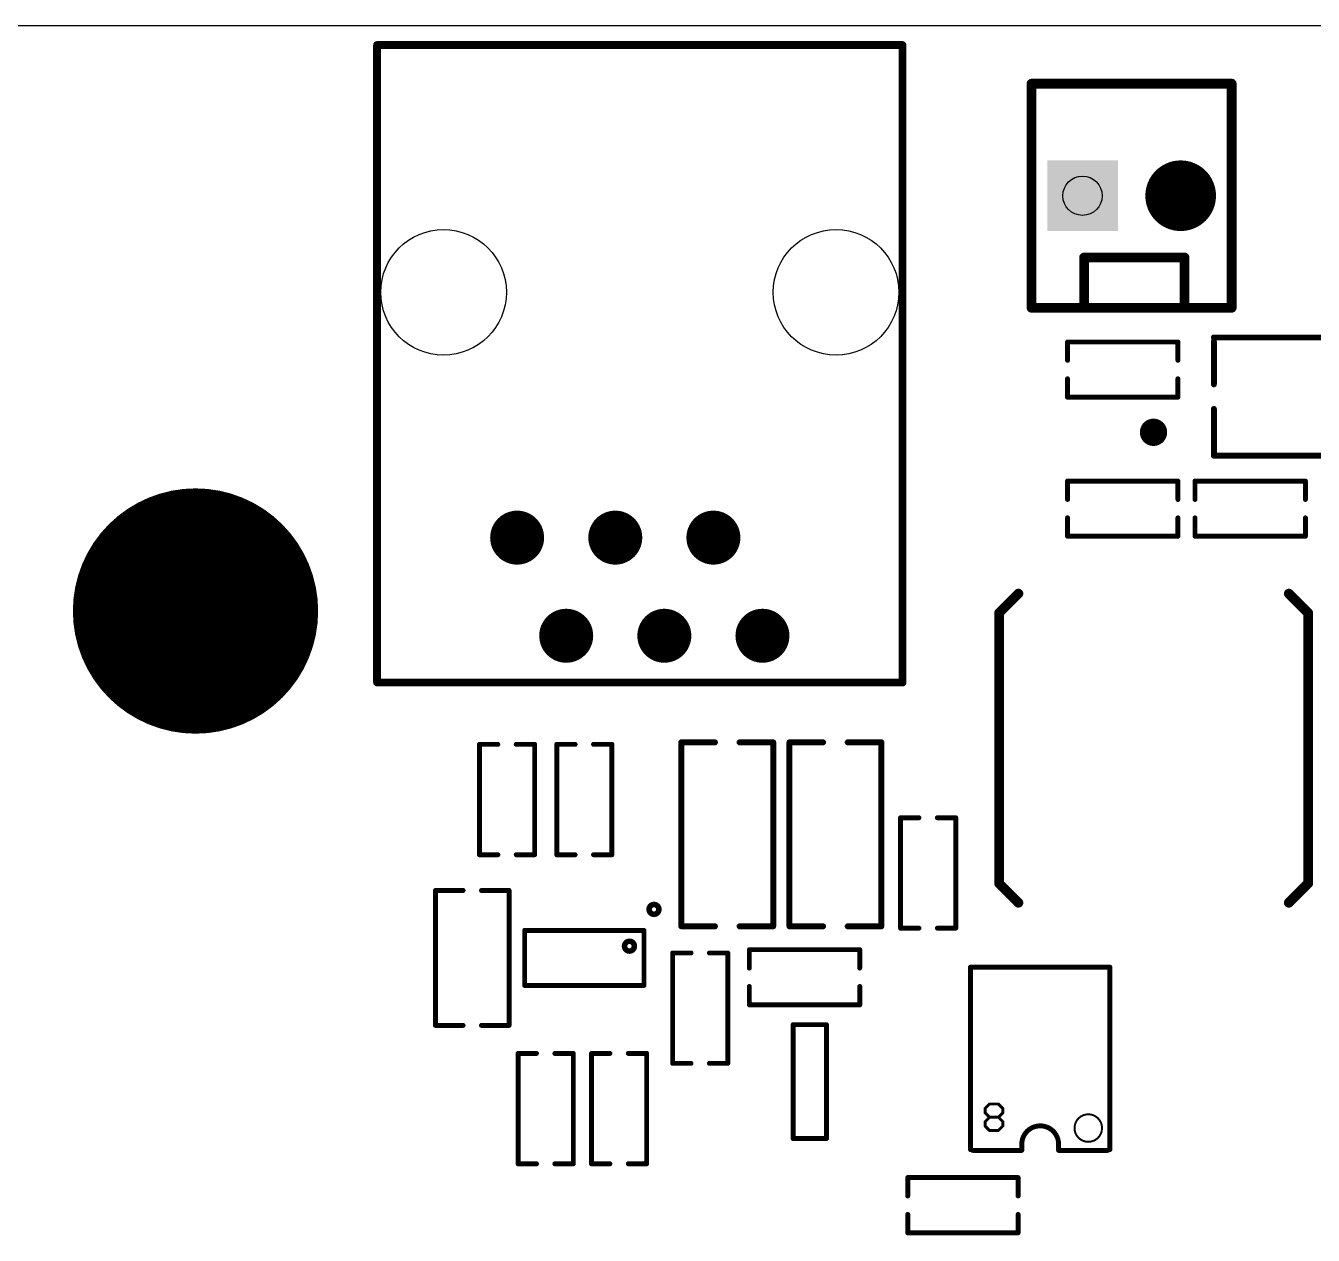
# Model space of a CAD drawing. Extents: x -132 to 146, y -142 to 112.
# Drawn here: x 61.11 to 94.43, y 70.59 to 101.9 of the extents above; entities that cross this region are included whole.
import ezdxf

# ---------------------------------------------------------------- set-up
doc = ezdxf.new("R2010")
doc.units = 0
for name, color, linetype in [('17', 82, 'CONTINUOUS'), ('18', 82, 'CONTINUOUS'), ('20', 7, 'CONTINUOUS'), ('21', 253, 'CONTINUOUS'), ('44', 253, 'CONTINUOUS')]:
    doc.layers.add(name, color=color, linetype=linetype)

# ---------------------------------------------------------------- blocks, each defined once
blk = doc.blocks.new('ROUNDP')
at = {"const_width": 0.5}
blk.add_lwpolyline([(0, -0.25, 1), (0, 0.25, 1), (0, -0.25)], format="xyb", dxfattribs=at)
blk = doc.blocks.new('SQUAREP')
blk.add_solid([(-0.5, -0.5), (0.5, -0.5), (-0.5, 0.5), (0.5, 0.5)])
blk = doc.blocks.new('ROUNDV')
at = {"const_width": 0.5}
blk.add_lwpolyline([(0, -0.25, 1), (0, 0.25, 1), (0, -0.25)], format="xyb", dxfattribs=at)

msp = doc.modelspace()

# ---------------------------------------------------------------- linework, layer by layer
at = {"layer": '20'}
msp.add_line((146.05, 101.9), (0, 101.9), dxfattribs=at)
for centre in [(71.92, 95), (82.08, 95)]:
    msp.add_circle(centre, 1.6256, dxfattribs=at)
at = {"layer": '21'}
for points, const_width in [([(70.2, 101.4), (83.8, 101.4)], 0.2032), ([(70.2, 84.9), (70.2, 101.4)], 0.2032), ([(83.8, 101.4), (83.8, 84.9)], 0.2032), ([(87.14, 94.6), (87.14, 100.4)], 0.254), ([(87.14, 100.4), (92.32, 100.4)], 0.254), ([(92.32, 100.4), (92.32, 94.6)], 0.254), ([(91.1, 95.9), (88.5, 95.9)], 0.254), ([(88.5, 95.9), (88.5, 94.6)], 0.254), ([(91.1, 94.6), (91.1, 95.9)], 0.254), ([(88.5, 94.6), (87.14, 94.6)], 0.254), ([(91.1, 94.6), (88.5, 94.6)], 0.254), ([(92.32, 94.6), (91.1, 94.6)], 0.254), ([(90.9288, 93.7144), (88.0712, 93.7144)], 0.127), ([(88.0712, 93.7144), (88.0712, 93.2381)], 0.127), ([(90.9288, 93.2381), (90.9288, 93.7144)], 0.127), ([(91.8599, 93.7288), (91.8599, 92.6175)], 0.1524), ([(91.86, 93.8304), (96.94, 93.8304)], 0.1524), ([(88.0712, 92.2856), (88.0712, 92.7619)], 0.127), ([(90.9288, 92.7619), (90.9288, 92.2856)], 0.127), ([(90.9288, 92.2856), (88.0712, 92.2856)], 0.127), ([(91.86, 90.7696), (91.86, 91.9825)], 0.1524), ([(96.94, 90.7696), (91.86, 90.7696)], 0.1524), ([(90.9288, 90.1144), (88.0712, 90.1144)], 0.127), ([(88.0712, 90.1144), (88.0712, 89.6381)], 0.127), ([(90.9288, 89.6381), (90.9288, 90.1144)], 0.127), ([(94.2288, 90.1144), (91.3712, 90.1144)], 0.127), ([(91.3712, 90.1144), (91.3712, 89.6381)], 0.127), ([(94.2288, 89.6381), (94.2288, 90.1144)], 0.127), ([(88.0712, 88.6856), (88.0712, 89.1619)], 0.127), ([(90.9288, 89.1619), (90.9288, 88.6856)], 0.127), ([(91.3712, 88.6856), (91.3712, 89.1619)], 0.127), ([(94.2288, 89.1619), (94.2288, 88.6856)], 0.127), ([(90.9288, 88.6856), (88.0712, 88.6856)], 0.127), ([(94.2288, 88.6856), (91.3712, 88.6856)], 0.127), ([(86.3, 86.7), (86.8, 87.2)], 0.254), ([(93.8, 87.2), (94.3, 86.7)], 0.254), ([(86.3, 79.7), (86.3, 86.7)], 0.254), ([(94.3, 86.7), (94.3, 79.7)], 0.254), ([(83.8, 84.9), (70.2, 84.9)], 0.2032), ([(72.8496, 80.4412), (72.8496, 83.2988)], 0.127), ([(72.8496, 83.2988), (73.3259, 83.2988)], 0.127), ([(74.2784, 83.2988), (73.8021, 83.2988)], 0.127), ([(74.2784, 80.4412), (74.2784, 83.2988)], 0.127), ([(75.3259, 83.2988), (74.8496, 83.2988)], 0.127), ([(74.8496, 83.2988), (74.8496, 80.4412)], 0.127), ([(75.8021, 83.2988), (76.2784, 83.2988)], 0.127), ([(76.2784, 83.2988), (76.2784, 80.4412)], 0.127), ([(78.0734, 78.5887), (78.0734, 83.3513)], 0.1524), ([(78.0734, 83.3513), (78.9465, 83.3513)], 0.1524), ([(79.5815, 83.3513), (80.4546, 83.3513)], 0.1524), ([(80.4546, 83.3513), (80.4546, 78.5887)], 0.1524), ([(80.8734, 78.5887), (80.8734, 83.3513)], 0.1524), ([(80.8734, 83.3513), (81.7465, 83.3513)], 0.1524), ([(82.3815, 83.3513), (83.2546, 83.3513)], 0.1524), ([(83.2546, 83.3513), (83.2546, 78.5887)], 0.1524), ([(84.2259, 81.3988), (83.7496, 81.3988)], 0.127), ([(83.7496, 81.3988), (83.7496, 78.5412)], 0.127), ([(84.7021, 81.3988), (85.1784, 81.3988)], 0.127), ([(85.1784, 81.3988), (85.1784, 78.5412)], 0.127), ([(73.3259, 80.4412), (72.8496, 80.4412)], 0.127), ([(73.8021, 80.4412), (74.2784, 80.4412)], 0.127), ([(74.8496, 80.4412), (75.3259, 80.4412)], 0.127), ([(76.2784, 80.4412), (75.8021, 80.4412)], 0.127), ([(86.8, 79.2), (86.3, 79.7)], 0.254), ([(94.3, 79.7), (93.8, 79.2)], 0.254), ([(71.7114, 76.0237), (71.7115, 79.5162)], 0.127), ([(71.7115, 79.5162), (72.4259, 79.5162)], 0.127), ([(72.9021, 79.5163), (73.6165, 79.5163)], 0.127), ([(73.6165, 79.5163), (73.6165, 76.0237)], 0.127), ([(78.9466, 78.5887), (78.0734, 78.5887)], 0.1524), ([(80.4546, 78.5887), (79.5815, 78.5887)], 0.1524), ([(81.7466, 78.5887), (80.8734, 78.5887)], 0.1524), ([(83.2546, 78.5887), (82.3815, 78.5887)], 0.1524), ([(74.0202, 77.0574), (74.0202, 78.4824)], 0.127), ([(74.0202, 78.4824), (77.1078, 78.4824)], 0.127), ([(77.1078, 78.4824), (77.1078, 77.0574)], 0.127), ([(83.7496, 78.5412), (84.2259, 78.5412)], 0.127), ([(85.1784, 78.5412), (84.7021, 78.5412)], 0.127), ([(82.6928, 77.9844), (79.8352, 77.9844)], 0.127), ([(79.8352, 77.9844), (79.8352, 77.5081)], 0.127), ([(82.6928, 77.5081), (82.6928, 77.9844)], 0.127), ([(77.8496, 75.0412), (77.8496, 77.8988)], 0.127), ([(77.8496, 77.8988), (78.3259, 77.8988)], 0.127), ([(79.2784, 77.8988), (78.8021, 77.8988)], 0.127), ([(79.2784, 75.0412), (79.2784, 77.8988)], 0.127), ([(89.1674, 77.5322), (85.5606, 77.5322)], 0.127), ([(85.5606, 77.5322), (85.5606, 72.8078)], 0.127), ([(89.1674, 72.8078), (89.1674, 77.5322)], 0.127), ([(77.1078, 77.0574), (74.0202, 77.0574)], 0.127), ([(79.8352, 76.5556), (79.8352, 77.0319)], 0.127), ([(82.6928, 77.0319), (82.6928, 76.5556)], 0.127), ([(82.6928, 76.5556), (79.8352, 76.5556)], 0.127), ([(72.4259, 76.0237), (71.7114, 76.0237)], 0.127), ([(73.6165, 76.0237), (72.9021, 76.0237)], 0.127), ([(80.9687, 73.0968), (80.9687, 76.0432)], 0.127), ([(80.9687, 76.0432), (81.8323, 76.0432)], 0.127), ([(81.8323, 76.0432), (81.8323, 73.0968)], 0.127), ([(73.8496, 72.4412), (73.8496, 75.2988)], 0.127), ([(73.8496, 75.2988), (74.3259, 75.2988)], 0.127), ([(75.2784, 75.2988), (74.8021, 75.2988)], 0.127), ([(75.2784, 72.4412), (75.2784, 75.2988)], 0.127), ([(75.7496, 72.4412), (75.7496, 75.2988)], 0.127), ([(75.7496, 75.2988), (76.2259, 75.2988)], 0.127), ([(77.1784, 75.2988), (76.7021, 75.2988)], 0.127), ([(77.1784, 72.4412), (77.1784, 75.2988)], 0.127), ([(78.3259, 75.0412), (77.8496, 75.0412)], 0.127), ([(78.8021, 75.0412), (79.2784, 75.0412)], 0.127), ([(85.9385, 73.8751), (86.0529, 73.9895)], 0.0762), ([(86.0529, 73.9895), (86.2817, 73.9895)], 0.0762), ([(86.2817, 73.9895), (86.3961, 73.8751)], 0.0762), ([(85.9385, 73.7607), (85.9385, 73.8751)], 0.0762), ([(86.0529, 73.6463), (85.9385, 73.7607)], 0.0762), ([(85.9385, 73.5319), (86.0529, 73.6463)], 0.0762), ([(86.0529, 73.6463), (86.2817, 73.6463)], 0.0762), ([(86.3961, 73.7607), (86.2817, 73.6463)], 0.0762), ([(86.2817, 73.6463), (86.3961, 73.5319)], 0.0762), ([(86.3961, 73.8751), (86.3961, 73.7607)], 0.0762), ([(85.9385, 73.4175), (85.9385, 73.5319)], 0.0762), ([(86.0529, 73.3031), (85.9385, 73.4175)], 0.0762), ([(86.2817, 73.3031), (86.0529, 73.3031)], 0.0762), ([(86.3961, 73.4175), (86.2817, 73.3031)], 0.0762), ([(86.3961, 73.5319), (86.3961, 73.4175)], 0.0762), ([(81.8323, 73.0968), (80.9687, 73.0968)], 0.127), ([(86.8877, 72.9475), (86.8877, 72.7888)], 0.127), ([(87.8403, 72.9475), (87.8403, 72.7888)], 0.127), ([(86.8877, 72.7888), (85.6177, 72.7888)], 0.127), ([(87.8403, 72.7888), (89.1103, 72.7888)], 0.127), ([(74.3259, 72.4412), (73.8496, 72.4412)], 0.127), ([(74.8021, 72.4412), (75.2784, 72.4412)], 0.127), ([(76.2259, 72.4412), (75.7496, 72.4412)], 0.127), ([(76.7021, 72.4412), (77.1784, 72.4412)], 0.127), ([(83.9352, 71.6081), (83.9352, 72.0844)], 0.127), ([(83.9352, 72.0844), (86.7928, 72.0844)], 0.127), ([(86.7928, 72.0844), (86.7928, 71.6081)], 0.127), ([(83.9352, 71.1319), (83.9352, 70.6556)], 0.127), ([(86.7928, 70.6556), (86.7928, 71.1319)], 0.127), ([(83.9352, 70.6556), (86.7928, 70.6556)], 0.127)]:
    msp.add_lwpolyline(points, dxfattribs=dict(at, const_width=const_width))
for points, const_width in [([(70.2, 101.4508, 1), (70.2, 101.3492)], 0.1016), ([(70.2508, 101.4, 1), (70.1492, 101.4)], 0.1016), ([(83.8508, 101.4, 1), (83.7492, 101.4)], 0.1016), ([(83.8, 101.3492, 1), (83.8, 101.4508)], 0.1016), ([(87.2035, 100.4, 1), (87.0765, 100.4)], 0.127), ([(87.14, 100.4635, 1), (87.14, 100.3365)], 0.127), ([(92.3835, 100.4, 1), (92.2565, 100.4)], 0.127), ([(92.32, 100.3365, 1), (92.32, 100.4635)], 0.127), ([(88.5, 95.9635, 1), (88.5, 95.8365)], 0.127), ([(88.5635, 95.9, 1), (88.4365, 95.9)], 0.127), ([(91.1635, 95.9, 1), (91.0365, 95.9)], 0.127), ([(91.1, 95.8365, 1), (91.1, 95.9635)], 0.127), ([(87.14, 94.6635, 1), (87.14, 94.5365)], 0.127), ([(87.0765, 94.6, 1), (87.2035, 94.6)], 0.127), ([(88.5, 94.6635, 1), (88.5, 94.5365)], 0.127), ([(88.4365, 94.6, 1), (88.5635, 94.6)], 0.127), ([(88.5, 94.5365, 1), (88.5, 94.6635)], 0.127), ([(91.1, 94.6635, 1), (91.1, 94.5365)], 0.127), ([(91.0365, 94.6, 1), (91.1635, 94.6)], 0.127), ([(91.1, 94.5365, 1), (91.1, 94.6635)], 0.127), ([(92.2565, 94.6, 1), (92.3835, 94.6)], 0.127), ([(92.32, 94.5365, 1), (92.32, 94.6635)], 0.127), ([(88.0712, 93.7462, 1), (88.0712, 93.6826)], 0.0635), ([(88.103, 93.7144, 1), (88.0395, 93.7144)], 0.0635), ([(90.9606, 93.7144, 1), (90.8971, 93.7144)], 0.0635), ([(90.9288, 93.6826, 1), (90.9288, 93.7462)], 0.0635), ([(91.898, 93.7288, 1), (91.8218, 93.7288)], 0.0762), ([(91.86, 93.8685, 1), (91.86, 93.7923)], 0.0762), ([(88.0395, 93.2381, 1), (88.103, 93.2381)], 0.0635), ([(90.8971, 93.2381, 1), (90.9606, 93.2381)], 0.0635), ([(88.103, 92.7619, 1), (88.0395, 92.7619)], 0.0635), ([(90.9606, 92.7619, 1), (90.8971, 92.7619)], 0.0635), ([(91.8218, 92.6175, 1), (91.898, 92.6175)], 0.0762), ([(88.0712, 92.3174, 1), (88.0712, 92.2538)], 0.0635), ([(88.0395, 92.2856, 1), (88.103, 92.2856)], 0.0635), ([(90.8971, 92.2856, 1), (90.9606, 92.2856)], 0.0635), ([(90.9288, 92.2538, 1), (90.9288, 92.3174)], 0.0635), ([(91.8981, 91.9825, 1), (91.8219, 91.9825)], 0.0762), ([(91.86, 90.8077, 1), (91.86, 90.7315)], 0.0762), ([(91.8219, 90.7696, 1), (91.8981, 90.7696)], 0.0762), ([(88.0712, 90.1462, 1), (88.0712, 90.0827)], 0.0635), ([(88.103, 90.1144, 1), (88.0395, 90.1144)], 0.0635), ([(90.9606, 90.1144, 1), (90.8971, 90.1144)], 0.0635), ([(90.9288, 90.0827, 1), (90.9288, 90.1462)], 0.0635), ([(91.403, 90.1144, 1), (91.3394, 90.1144)], 0.0635), ([(91.3712, 90.1462, 1), (91.3712, 90.0827)], 0.0635), ([(94.2606, 90.1144, 1), (94.1971, 90.1144)], 0.0635), ([(94.2288, 90.0827, 1), (94.2288, 90.1462)], 0.0635), ([(88.0395, 89.6381, 1), (88.103, 89.6381)], 0.0635), ([(90.8971, 89.6381, 1), (90.9606, 89.6381)], 0.0635), ([(91.3394, 89.6381, 1), (91.403, 89.6381)], 0.0635), ([(94.1971, 89.6381, 1), (94.2606, 89.6381)], 0.0635), ([(88.103, 89.1619, 1), (88.0395, 89.1619)], 0.0635), ([(90.9606, 89.1619, 1), (90.8971, 89.1619)], 0.0635), ([(91.403, 89.1619, 1), (91.3394, 89.1619)], 0.0635), ([(94.2606, 89.1619, 1), (94.1971, 89.1619)], 0.0635), ([(88.0712, 88.7174, 1), (88.0712, 88.6539)], 0.0635), ([(88.0395, 88.6856, 1), (88.103, 88.6856)], 0.0635), ([(90.8971, 88.6856, 1), (90.9606, 88.6856)], 0.0635), ([(90.9288, 88.6539, 1), (90.9288, 88.7174)], 0.0635), ([(91.3394, 88.6856, 1), (91.403, 88.6856)], 0.0635), ([(91.3712, 88.7174, 1), (91.3712, 88.6539)], 0.0635), ([(94.1971, 88.6856, 1), (94.2606, 88.6856)], 0.0635), ([(94.2288, 88.6539, 1), (94.2288, 88.7174)], 0.0635), ([(86.8449, 87.1551, 1), (86.7551, 87.2449)], 0.127), ([(93.8449, 87.2449, 1), (93.7551, 87.1551)], 0.127), ([(86.3635, 86.7, 1), (86.2365, 86.7)], 0.127), ([(86.2551, 86.7449, 1), (86.3449, 86.6551)], 0.127), ([(94.3635, 86.7, 1), (94.2365, 86.7)], 0.127), ([(94.2551, 86.6551, 1), (94.3449, 86.7449)], 0.127), ([(70.2, 84.9508, 1), (70.2, 84.8492)], 0.1016), ([(83.8, 84.8492, 1), (83.8, 84.9508)], 0.1016), ([(70.1492, 84.9, 1), (70.2508, 84.9)], 0.1016), ([(83.7492, 84.9, 1), (83.8508, 84.9)], 0.1016), ([(72.8496, 83.3306, 1), (72.8496, 83.267)], 0.0635), ([(72.8814, 83.2988, 1), (72.8179, 83.2988)], 0.0635), ([(73.3259, 83.267, 1), (73.3259, 83.3306)], 0.0635), ([(73.8021, 83.3306, 1), (73.8021, 83.267)], 0.0635), ([(74.3102, 83.2988, 1), (74.2467, 83.2988)], 0.0635), ([(74.2784, 83.267, 1), (74.2784, 83.3306)], 0.0635), ([(74.8496, 83.3306, 1), (74.8496, 83.267)], 0.0635), ([(74.8814, 83.2988, 1), (74.8179, 83.2988)], 0.0635), ([(75.3259, 83.267, 1), (75.3259, 83.3306)], 0.0635), ([(75.8021, 83.3306, 1), (75.8021, 83.267)], 0.0635), ([(76.3102, 83.2988, 1), (76.2467, 83.2988)], 0.0635), ([(76.2784, 83.267, 1), (76.2784, 83.3306)], 0.0635), ([(78.1115, 83.3513, 1), (78.0353, 83.3513)], 0.0762), ([(78.0734, 83.3894, 1), (78.0734, 83.3132)], 0.0762), ([(78.9465, 83.3132, 1), (78.9465, 83.3894)], 0.0762), ([(79.5815, 83.3894, 1), (79.5815, 83.3132)], 0.0762), ([(80.4927, 83.3513, 1), (80.4165, 83.3513)], 0.0762), ([(80.4546, 83.3132, 1), (80.4546, 83.3894)], 0.0762), ([(80.9115, 83.3513, 1), (80.8353, 83.3513)], 0.0762), ([(80.8734, 83.3894, 1), (80.8734, 83.3132)], 0.0762), ([(81.7465, 83.3132, 1), (81.7465, 83.3894)], 0.0762), ([(82.3815, 83.3894, 1), (82.3815, 83.3132)], 0.0762), ([(83.2927, 83.3513, 1), (83.2165, 83.3513)], 0.0762), ([(83.2546, 83.3132, 1), (83.2546, 83.3894)], 0.0762), ([(83.7814, 81.3988, 1), (83.7178, 81.3988)], 0.0635), ([(83.7496, 81.4306, 1), (83.7496, 81.3671)], 0.0635), ([(84.2259, 81.3671, 1), (84.2259, 81.4306)], 0.0635), ([(84.7021, 81.4306, 1), (84.7021, 81.3671)], 0.0635), ([(85.2102, 81.3988, 1), (85.1467, 81.3988)], 0.0635), ([(85.1784, 81.3671, 1), (85.1784, 81.4306)], 0.0635), ([(72.8496, 80.473, 1), (72.8496, 80.4095)], 0.0635), ([(72.8179, 80.4412, 1), (72.8814, 80.4412)], 0.0635), ([(73.3259, 80.4095, 1), (73.3259, 80.473)], 0.0635), ([(73.8021, 80.473, 1), (73.8021, 80.4095)], 0.0635), ([(74.2467, 80.4412, 1), (74.3102, 80.4412)], 0.0635), ([(74.2784, 80.4095, 1), (74.2784, 80.473)], 0.0635), ([(74.8496, 80.473, 1), (74.8496, 80.4095)], 0.0635), ([(74.8179, 80.4412, 1), (74.8814, 80.4412)], 0.0635), ([(75.3259, 80.4095, 1), (75.3259, 80.473)], 0.0635), ([(75.8021, 80.473, 1), (75.8021, 80.4095)], 0.0635), ([(76.2467, 80.4412, 1), (76.3102, 80.4412)], 0.0635), ([(76.2784, 80.4095, 1), (76.2784, 80.473)], 0.0635), ([(86.3449, 79.7449, 1), (86.2551, 79.6551)], 0.127), ([(86.2365, 79.7, 1), (86.3635, 79.7)], 0.127), ([(94.2365, 79.7, 1), (94.3635, 79.7)], 0.127), ([(94.3449, 79.6551, 1), (94.2551, 79.7449)], 0.127), ([(71.7115, 79.548, 1), (71.7115, 79.4844)], 0.0635), ([(71.7432, 79.5162, 1), (71.6798, 79.5162)], 0.0635), ([(72.4259, 79.4844, 1), (72.4259, 79.548)], 0.0635), ([(72.9021, 79.5481, 1), (72.9021, 79.4845)], 0.0635), ([(73.6483, 79.5163, 1), (73.5847, 79.5163)], 0.0635), ([(73.6165, 79.4845, 1), (73.6165, 79.5481)], 0.0635), ([(77.3674, 78.9555, 1), (77.3674, 79.0991, 1), (77.3674, 78.9555)], 0.254), ([(86.7551, 79.1551, 1), (86.8449, 79.2449)], 0.127), ([(93.7551, 79.2449, 1), (93.8449, 79.1551)], 0.127), ([(78.0734, 78.6268, 1), (78.0734, 78.5506)], 0.0762), ([(78.9466, 78.5506, 1), (78.9466, 78.6268)], 0.0762), ([(79.5815, 78.6268, 1), (79.5815, 78.5506)], 0.0762), ([(80.4546, 78.5506, 1), (80.4546, 78.6268)], 0.0762), ([(80.8734, 78.6268, 1), (80.8734, 78.5506)], 0.0762), ([(81.7466, 78.5506, 1), (81.7466, 78.6268)], 0.0762), ([(82.3815, 78.6268, 1), (82.3815, 78.5506)], 0.0762), ([(83.2546, 78.5506, 1), (83.2546, 78.6268)], 0.0762), ([(74.0202, 78.5142, 1), (74.0202, 78.4506)], 0.0635), ([(74.052, 78.4824, 1), (73.9885, 78.4824)], 0.0635), ([(77.1395, 78.4824, 1), (77.076, 78.4824)], 0.0635), ([(77.1078, 78.4506, 1), (77.1078, 78.5142)], 0.0635), ([(78.0353, 78.5887, 1), (78.1115, 78.5887)], 0.0762), ([(80.4165, 78.5887, 1), (80.4927, 78.5887)], 0.0762), ([(80.8353, 78.5887, 1), (80.9115, 78.5887)], 0.0762), ([(83.2165, 78.5887, 1), (83.2927, 78.5887)], 0.0762), ([(83.7178, 78.5412, 1), (83.7814, 78.5412)], 0.0635), ([(83.7496, 78.573, 1), (83.7496, 78.5095)], 0.0635), ([(84.2259, 78.5095, 1), (84.2259, 78.573)], 0.0635), ([(84.7021, 78.573, 1), (84.7021, 78.5095)], 0.0635), ([(85.1467, 78.5412, 1), (85.2102, 78.5412)], 0.0635), ([(85.1784, 78.5095, 1), (85.1784, 78.573)], 0.0635), ([(76.7324, 78.003, 1), (76.7324, 78.1466, 1), (76.7324, 78.003)], 0.254), ([(79.867, 77.9844, 1), (79.8034, 77.9844)], 0.0635), ([(79.8352, 78.0162, 1), (79.8352, 77.9527)], 0.0635), ([(82.7246, 77.9844, 1), (82.6611, 77.9844)], 0.0635), ([(82.6928, 77.9527, 1), (82.6928, 78.0162)], 0.0635), ([(77.8496, 77.9306, 1), (77.8496, 77.8671)], 0.0635), ([(77.8814, 77.8988, 1), (77.8179, 77.8988)], 0.0635), ([(78.3259, 77.8671, 1), (78.3259, 77.9306)], 0.0635), ([(78.8021, 77.9306, 1), (78.8021, 77.8671)], 0.0635), ([(79.3102, 77.8988, 1), (79.2467, 77.8988)], 0.0635), ([(79.2784, 77.8671, 1), (79.2784, 77.9306)], 0.0635), ([(79.8034, 77.5081, 1), (79.867, 77.5081)], 0.0635), ([(82.6611, 77.5081, 1), (82.7246, 77.5081)], 0.0635), ([(85.5606, 77.564, 1), (85.5606, 77.5005)], 0.0635), ([(85.5924, 77.5322, 1), (85.5289, 77.5322)], 0.0635), ([(89.1992, 77.5322, 1), (89.1356, 77.5322)], 0.0635), ([(89.1674, 77.5005, 1), (89.1674, 77.564)], 0.0635), ([(74.0202, 77.0892, 1), (74.0202, 77.0256)], 0.0635), ([(73.9885, 77.0574, 1), (74.052, 77.0574)], 0.0635), ([(77.076, 77.0574, 1), (77.1395, 77.0574)], 0.0635), ([(77.1078, 77.0256, 1), (77.1078, 77.0892)], 0.0635), ([(79.867, 77.0319, 1), (79.8034, 77.0319)], 0.0635), ([(82.7246, 77.0319, 1), (82.6611, 77.0319)], 0.0635), ([(79.8352, 76.5874, 1), (79.8352, 76.5238)], 0.0635), ([(79.8034, 76.5556, 1), (79.867, 76.5556)], 0.0635), ([(82.6611, 76.5556, 1), (82.7246, 76.5556)], 0.0635), ([(82.6928, 76.5238, 1), (82.6928, 76.5874)], 0.0635), ([(71.7114, 76.0555, 1), (71.7114, 75.992)], 0.0635), ([(71.6797, 76.0237, 1), (71.7431, 76.0237)], 0.0635), ([(72.4259, 75.992, 1), (72.4259, 76.0555)], 0.0635), ([(72.9021, 76.0555, 1), (72.9021, 75.992)], 0.0635), ([(73.5847, 76.0237, 1), (73.6483, 76.0237)], 0.0635), ([(73.6165, 75.992, 1), (73.6165, 76.0555)], 0.0635), ([(81.0005, 76.0432, 1), (80.9369, 76.0432)], 0.0635), ([(80.9687, 76.075, 1), (80.9687, 76.0114)], 0.0635), ([(81.8641, 76.0432, 1), (81.8006, 76.0432)], 0.0635), ([(81.8323, 76.0114, 1), (81.8323, 76.075)], 0.0635), ([(73.8496, 75.3306, 1), (73.8496, 75.267)], 0.0635), ([(73.8814, 75.2988, 1), (73.8179, 75.2988)], 0.0635), ([(74.3259, 75.267, 1), (74.3259, 75.3306)], 0.0635), ([(74.8021, 75.3306, 1), (74.8021, 75.267)], 0.0635), ([(75.3102, 75.2988, 1), (75.2467, 75.2988)], 0.0635), ([(75.2784, 75.267, 1), (75.2784, 75.3306)], 0.0635), ([(75.7814, 75.2988, 1), (75.7178, 75.2988)], 0.0635), ([(75.7496, 75.3306, 1), (75.7496, 75.267)], 0.0635), ([(76.2259, 75.267, 1), (76.2259, 75.3306)], 0.0635), ([(76.7021, 75.3306, 1), (76.7021, 75.267)], 0.0635), ([(77.2102, 75.2988, 1), (77.1467, 75.2988)], 0.0635), ([(77.1784, 75.267, 1), (77.1784, 75.3306)], 0.0635), ([(77.8496, 75.073, 1), (77.8496, 75.0095)], 0.0635), ([(77.8179, 75.0412, 1), (77.8814, 75.0412)], 0.0635), ([(78.3259, 75.0095, 1), (78.3259, 75.073)], 0.0635), ([(78.8021, 75.073, 1), (78.8021, 75.0095)], 0.0635), ([(79.2467, 75.0412, 1), (79.3102, 75.0412)], 0.0635), ([(79.2784, 75.0095, 1), (79.2784, 75.073)], 0.0635), ([(86.0529, 74.0085, 1), (86.0529, 73.9704)], 0.0381), ([(86.0663, 73.976, 1), (86.0394, 74.003)], 0.0381), ([(86.2951, 74.003, 1), (86.2682, 73.976)], 0.0381), ([(86.2817, 73.9704, 1), (86.2817, 74.0085)], 0.0381), ([(85.925, 73.8886, 1), (85.9519, 73.8616)], 0.0381), ([(85.9519, 73.7742, 1), (85.925, 73.7472)], 0.0381), ([(85.9575, 73.8751, 1), (85.9194, 73.8751)], 0.0381), ([(85.9194, 73.7607, 1), (85.9575, 73.7607)], 0.0381), ([(86.0529, 73.6653, 1), (86.0529, 73.6272)], 0.0381), ([(86.0663, 73.6328, 1), (86.0394, 73.6598)], 0.0381), ([(86.0394, 73.6328, 1), (86.0663, 73.6598)], 0.0381), ([(86.2951, 73.6598, 1), (86.2682, 73.6328)], 0.0381), ([(86.2682, 73.6598, 1), (86.2951, 73.6328)], 0.0381), ([(86.2817, 73.6272, 1), (86.2817, 73.6653)], 0.0381), ([(86.4151, 73.8751, 1), (86.377, 73.8751)], 0.0381), ([(86.377, 73.7607, 1), (86.4151, 73.7607)], 0.0381), ([(86.3826, 73.8616, 1), (86.4095, 73.8886)], 0.0381), ([(86.4095, 73.7472, 1), (86.3826, 73.7742)], 0.0381), ([(88.6086, 73.011, 1), (88.6086, 73.7222, 1), (88.6086, 73.011)], 0.0508), ([(85.925, 73.5454, 1), (85.9519, 73.5184)], 0.0381), ([(85.9519, 73.431, 1), (85.925, 73.404)], 0.0381), ([(85.9575, 73.5319, 1), (85.9194, 73.5319)], 0.0381), ([(85.9194, 73.4175, 1), (85.9575, 73.4175)], 0.0381), ([(86.0529, 73.3221, 1), (86.0529, 73.2841)], 0.0381), ([(86.0394, 73.2896, 1), (86.0663, 73.3166)], 0.0381), ([(86.2682, 73.3166, 1), (86.2951, 73.2896)], 0.0381), ([(86.2817, 73.2841, 1), (86.2817, 73.3221)], 0.0381), ([(86.4151, 73.5319, 1), (86.377, 73.5319)], 0.0381), ([(86.377, 73.4175, 1), (86.4151, 73.4175)], 0.0381), ([(86.3826, 73.5184, 1), (86.4095, 73.5454)], 0.0381), ([(86.4095, 73.404, 1), (86.3826, 73.431)], 0.0381), ([(87.8403, 72.9475, 1), (86.8877, 72.9475)], 0.127), ([(80.9687, 73.1286, 1), (80.9687, 73.065)], 0.0635), ([(80.9369, 73.0968, 1), (81.0005, 73.0968)], 0.0635), ([(81.8006, 73.0968, 1), (81.8641, 73.0968)], 0.0635), ([(81.8323, 73.065, 1), (81.8323, 73.1286)], 0.0635), ([(86.9195, 72.9475, 1), (86.856, 72.9475)], 0.0635), ([(87.8721, 72.9475, 1), (87.8085, 72.9475)], 0.0635), ([(85.5289, 72.8078, 1), (85.5924, 72.8078)], 0.0635), ([(85.6177, 72.8206, 1), (85.6177, 72.7571)], 0.0635), ([(86.856, 72.9475, 1), (86.9195, 72.9475)], 0.0635), ([(86.856, 72.7888, 1), (86.9195, 72.7888)], 0.0635), ([(86.8877, 72.7571, 1), (86.8877, 72.8206)], 0.0635), ([(87.8085, 72.9475, 1), (87.8721, 72.9475)], 0.0635), ([(87.8085, 72.7888, 1), (87.8721, 72.7888)], 0.0635), ([(87.8403, 72.8206, 1), (87.8403, 72.7571)], 0.0635), ([(89.1103, 72.7571, 1), (89.1103, 72.8206)], 0.0635), ([(89.1356, 72.8078, 1), (89.1992, 72.8078)], 0.0635), ([(73.8496, 72.473, 1), (73.8496, 72.4095)], 0.0635), ([(73.8179, 72.4412, 1), (73.8814, 72.4412)], 0.0635), ([(74.3259, 72.4095, 1), (74.3259, 72.473)], 0.0635), ([(74.8021, 72.473, 1), (74.8021, 72.4095)], 0.0635), ([(75.2467, 72.4412, 1), (75.3102, 72.4412)], 0.0635), ([(75.2784, 72.4095, 1), (75.2784, 72.473)], 0.0635), ([(75.7178, 72.4412, 1), (75.7814, 72.4412)], 0.0635), ([(75.7496, 72.473, 1), (75.7496, 72.4095)], 0.0635), ([(76.2259, 72.4095, 1), (76.2259, 72.473)], 0.0635), ([(76.7021, 72.473, 1), (76.7021, 72.4095)], 0.0635), ([(77.1467, 72.4412, 1), (77.2102, 72.4412)], 0.0635), ([(77.1784, 72.4095, 1), (77.1784, 72.473)], 0.0635), ([(83.9352, 72.1162, 1), (83.9352, 72.0526)], 0.0635), ([(83.967, 72.0844, 1), (83.9035, 72.0844)], 0.0635), ([(86.8246, 72.0844, 1), (86.761, 72.0844)], 0.0635), ([(86.7928, 72.0526, 1), (86.7928, 72.1162)], 0.0635), ([(83.9035, 71.6081, 1), (83.967, 71.6081)], 0.0635), ([(86.761, 71.6081, 1), (86.8246, 71.6081)], 0.0635), ([(83.967, 71.1319, 1), (83.9035, 71.1319)], 0.0635), ([(86.8246, 71.1319, 1), (86.761, 71.1319)], 0.0635), ([(83.9352, 70.6874, 1), (83.9352, 70.6239)], 0.0635), ([(83.9035, 70.6556, 1), (83.967, 70.6556)], 0.0635), ([(86.761, 70.6556, 1), (86.8246, 70.6556)], 0.0635), ([(86.7928, 70.6239, 1), (86.7928, 70.6874)], 0.0635)]:
    msp.add_lwpolyline(points, format="xyb", dxfattribs=dict(at, const_width=const_width))
at = {"layer": '44'}
for centre, radius in [((88.46, 97.5), 0.508), ((91, 97.5), 0.508), ((90.297, 91.3765), 0.15), ((73.825, 88.65), 0.4445), ((76.365, 88.65), 0.4445), ((78.905, 88.65), 0.4445), ((65.5, 86.75), 1.6), ((75.095, 86.11), 0.4445), ((77.635, 86.11), 0.4445), ((80.175, 86.11), 0.4445)]:
    msp.add_circle(centre, radius, dxfattribs=at)

# ---------------------------------------------------------------- block references
at = {"layer": '17', "rotation": 180}
for name, p, xscale, yscale in [('SQUAREP', (88.46, 97.5), 1.8288, 1.8288), ('SQUAREP', (88.46, 97.5), 1.8288, 1.8288), ('ROUNDP', (91, 97.5), 1.8288, 1.8288), ('ROUNDP', (91, 97.5), 1.8288, 1.8288), ('ROUNDP', (73.825, 88.65), 1.397, 1.397), ('ROUNDP', (73.825, 88.65), 1.397, 1.397), ('ROUNDP', (76.365, 88.65), 1.397, 1.397), ('ROUNDP', (76.365, 88.65), 1.397, 1.397), ('ROUNDP', (78.905, 88.65), 1.397, 1.397), ('ROUNDP', (78.905, 88.65), 1.397, 1.397), ('ROUNDP', (75.095, 86.11), 1.397, 1.397), ('ROUNDP', (75.095, 86.11), 1.397, 1.397), ('ROUNDP', (77.635, 86.11), 1.397, 1.397), ('ROUNDP', (77.635, 86.11), 1.397, 1.397), ('ROUNDP', (80.175, 86.11), 1.397, 1.397), ('ROUNDP', (80.175, 86.11), 1.397, 1.397)]:
    msp.add_blockref(name, p, dxfattribs=dict(at, xscale=xscale, yscale=yscale))
at = {"layer": '17', "xscale": 6.35, "yscale": 6.35}
msp.add_blockref('ROUNDP', (65.5, 86.75), dxfattribs=at)
msp.add_blockref('ROUNDP', (65.5, 86.75), dxfattribs=at)
at = {"layer": '18', "xscale": 0.7064, "yscale": 0.7064}
msp.add_blockref('ROUNDV', (90.297, 91.3765), dxfattribs=at)

doc.saveas('drawing.dxf')
